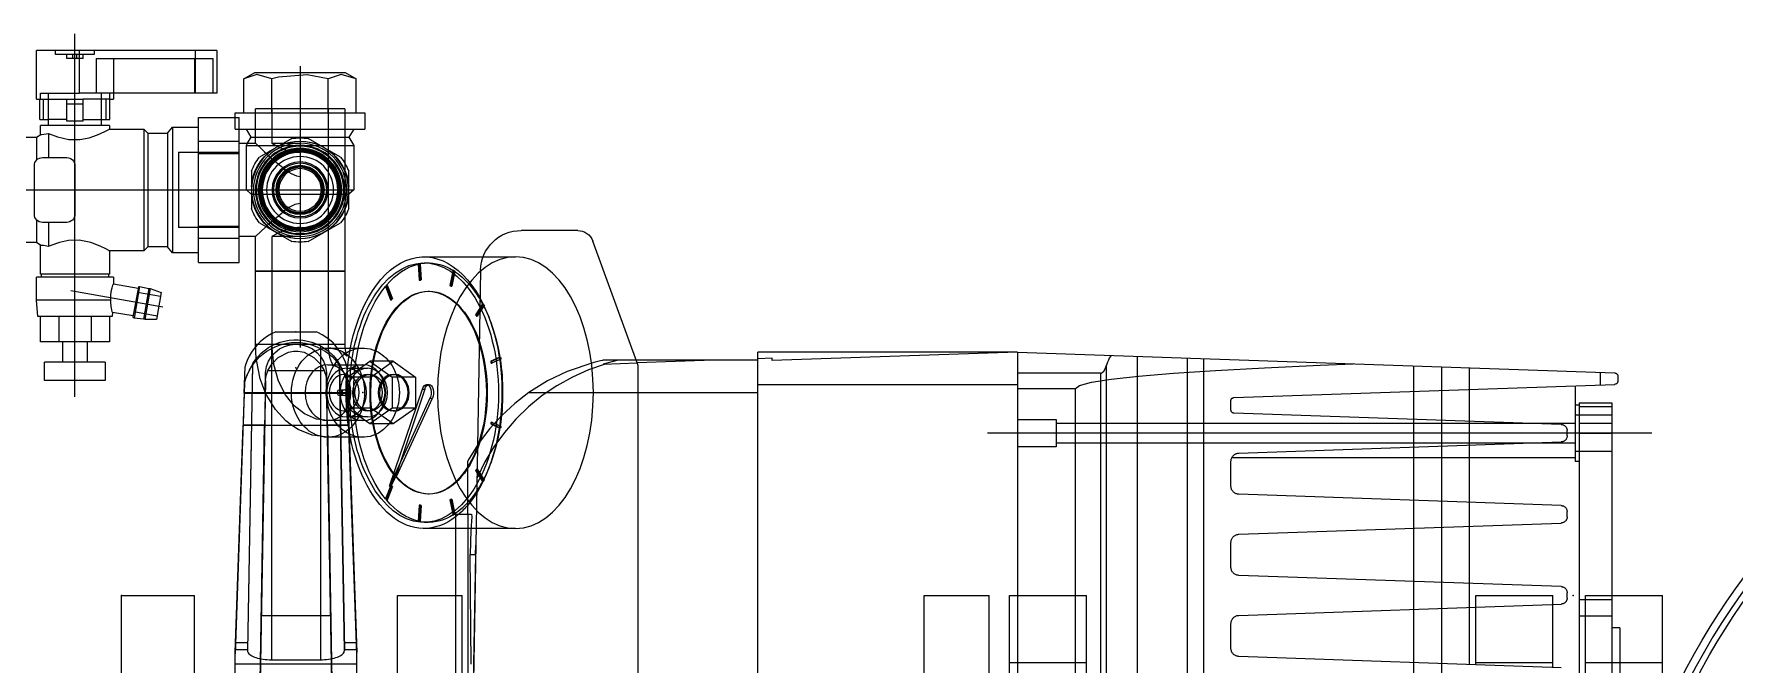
# Model space of a CAD drawing. Extents: x -234346 to 58427, y -132654 to -82394.
# Drawn here: x -196978.4 to -196559.1, y -103401.7 to -103246.3 of the extents above; entities that cross this region are included whole.
import ezdxf

# ---------------------------------------------------------------- set-up
doc = ezdxf.new("R2010")
doc.units = 0
doc.header["$LTSCALE"] = 8
doc.layers.get('0').update_dxf_attribs({"color": 9, "lineweight": 5})
doc.layers.add('PUMP EQUIPMENT BLOCK', color=30, linetype='Continuous')

# ---------------------------------------------------------------- blocks, each defined once
blk = doc.blocks.new('BOOSTER PUMP BLOCK')
for p, q in [((-282, -55.7), (-254, -55.7)), ((-270.59, -74.7), (-270.59, -55.7)), ((-254, -68.2), (-254, -55.7)), ((-214, -58.3), (-214, -222.1)), ((-262, -66.2), (-446, -66.2)), ((-262, -66.2), (-262, -68.2)), ((-199.94, -66.7), (-201.15, -66.7)), ((-206.5, -68.2), (-501.5, -68.2)), ((-259.07, -76.2), (-259.07, -68.2)), ((-255, -76.2), (-255, -68.2)), ((-254, -74.7), (-254, -68.2)), ((-218.5, -68.2), (-218.5, -77.2)), ((-214, -76.2), (-214, -68.2)), ((-211.5, -76.2), (-211.5, -68.2)), ((-209.5, -77.2), (-209.5, -68.2)), ((-207.43, -76.2), (-207.43, -68.2)), ((-206.5, -76.2), (-206.5, -68.2)), ((-205.23, -161.39), (-201.95, -67.48)), ((-199.01, -71.09), (-202.07, -71.09)), ((-194, -214.7), (-199.14, -67.48)), ((-454, -74.7), (-254, -74.7)), ((-206.5, -76.2), (-501.5, -76.2)), ((-254.66, -79.2), (-253.34, -79.2)), ((-234.66, -79.2), (-233.34, -79.2)), ((-221, -76.2), (-221, -77.2)), ((-220, -77.2), (-221, -77.2)), ((-220, -161.84), (-220, -77.2)), ((-217.61, -77.2), (-220, -77.2)), ((-210.39, -77.2), (-217.61, -77.2)), ((-216.5, -77.2), (-216.5, -205.2)), ((-214.66, -79.2), (-213.34, -79.2)), ((-211.5, -205.2), (-211.5, -77.2)), ((-202.29, -77.2), (-210.39, -77.2)), ((-207, -77.2), (-207, -76.2)), ((-271.84, -80.65), (-269.07, -160.14)), ((-271.77, -82.7), (-256.23, -82.7)), ((-270.59, -101.7), (-270.59, -82.7)), ((-258.93, -160.14), (-256.16, -80.65)), ((-256.23, -82.7), (-254, -82.7)), ((-254, -101.7), (-254, -82.7)), ((-251.84, -80.65), (-249.07, -160.14)), ((-238.93, -160.14), (-236.16, -80.65)), ((-231.84, -80.65), (-229.07, -160.14)), ((-218.93, -160.14), (-216.16, -80.65)), ((-211.84, -80.65), (-209.02, -161.39)), ((-271.11, -101.7), (-256.89, -101.7)), ((-271.05, -103.3), (-256.95, -103.3)), ((-256.95, -103.3), (-251.05, -103.3)), ((-256.89, -101.7), (-254, -101.7)), ((-251.05, -103.3), (-236.95, -103.3)), ((-236.95, -103.3), (-231.05, -103.3)), ((-231.05, -103.3), (-220, -103.3)), ((-220, -103.3), (-197.89, -103.3)), ((-270.81, -110.2), (-277.19, -110.2)), ((-257.19, -110.2), (-270.81, -110.2)), ((-250.81, -110.2), (-257.19, -110.2)), ((-237.19, -110.2), (-250.81, -110.2)), ((-230.81, -110.2), (-237.19, -110.2)), ((-220, -110.2), (-230.81, -110.2)), ((-197.65, -110.2), (-220, -110.2)), ((-270.57, -117.1), (-277.43, -117.1)), ((-257.43, -117.1), (-270.57, -117.1)), ((-250.57, -117.1), (-257.43, -117.1)), ((-237.43, -117.1), (-250.57, -117.1)), ((-230.57, -117.1), (-237.43, -117.1)), ((-220, -117.1), (-230.57, -117.1)), ((-197.41, -117.1), (-220, -117.1)), ((-267.07, -162.07), (-260.93, -162.07)), ((-247.07, -162.07), (-240.93, -162.07)), ((-227.07, -162.07), (-220.93, -162.07)), ((-208.32, -162.07), (-205.93, -162.07)), ((-195.6, -168.83), (-312.14, -168.83)), ((-195.46, -172.85), (-313.04, -172.85)), ((-195.03, -185.2), (-512.97, -185.2)), ((-197.42, -192.83), (-510.58, -192.83)), ((-199.22, -194.22), (-508.78, -194.22)), ((-199.22, -194.22), (-199.22, -214.7)), ((-506, -200.39), (-203, -200.39)), ((-454, -197.7), (-254, -197.7)), ((-270.59, -216.7), (-270.59, -197.7)), ((-254, -216.7), (-254, -197.7)), ((-203, -214.7), (-203, -200.39)), ((-210.62, -205.2), (-217.38, -205.2)), ((-217.38, -205.2), (-217.38, -214.7)), ((-210.62, -214.7), (-210.62, -205.2)), ((-194, -214.7), (-514, -214.7)), ((-454, -216.7), (-254, -216.7)), ((-202, -278.7), (-202, -214.7)), ((-194, -214.7), (-196.11, -275.2)), ((-194, -214.7), (-194, -278.7)), ((-454, -221.7), (-254, -221.7)), ((-254, -237.7), (-254, -221.7)), ((-454, -237.7), (-254, -237.7)), ((-196.11, -275.2), (-195.5, -275.2)), ((-195.5, -275.2), (-195.62, -278.7)), ((-514, -278.7), (-194, -278.7)), ((-204, -308.2), (-204, -278.7)), ((-196, -278.7), (-196, -308.66)), ((-196, -289.52), (-196.66, -308.42)), ((-294, -308.2), (-197.27, -308.2)), ((-204, -335.15), (-204, -308.2)), ((-197.27, -308.2), (-166.63, -319.35)), ((-196.95, -316.8), (-196.66, -308.42)), ((-196, -308.66), (-196, -316.88)), ((-196, -313.13), (-196.95, -316.8)), ((-164, -323.11), (-164, -337.06)), ((-237.5, -338.46), (-237.5, -353.2)), ((-170.5, -346.43), (-170.5, -338.46)), ((-212.76, -342.11), (-211.73, -344.32)), ((-212.76, -342.31), (-212.76, -342.11)), ((-211.73, -344.53), (-212.76, -342.31)), ((-211.25, -344.25), (-212.28, -342.03)), ((-212.28, -342.03), (-212.28, -342.23)), ((-212.28, -342.23), (-211.25, -344.45)), ((-195.72, -342.03), (-196.75, -344.25)), ((-196.75, -344.45), (-195.72, -342.23)), ((-196.27, -344.32), (-195.24, -342.11)), ((-195.24, -342.31), (-196.27, -344.53)), ((-195.72, -342.23), (-195.72, -342.03)), ((-195.24, -342.11), (-195.24, -342.31)), ((-173.83, -347.06), (-294, -349.16)), ((-225.9, -346.38), (-223.21, -348.07)), ((-225.9, -346.58), (-225.9, -346.38)), ((-223.21, -348.28), (-225.9, -346.58)), ((-222.84, -347.88), (-225.53, -346.18)), ((-225.53, -346.18), (-225.53, -346.39)), ((-225.53, -346.39), (-222.84, -348.08)), ((-222.84, -348.08), (-222.84, -347.88)), ((-211.73, -344.53), (-211.73, -344.32)), ((-211.25, -344.45), (-211.25, -344.25)), ((-196.75, -344.45), (-196.75, -344.25)), ((-196.27, -344.53), (-196.27, -344.32)), ((-182.47, -346.18), (-185.16, -347.88)), ((-185.16, -348.08), (-183.81, -347.23)), ((-185.16, -348.08), (-185.16, -347.88)), ((-183.12, -347.22), (-184.79, -348.28)), ((-184.79, -348.07), (-183.45, -347.23)), ((-183.81, -347.23), (-182.47, -346.39)), ((-183.45, -347.23), (-182.1, -346.38)), ((-182.1, -346.58), (-183.12, -347.22)), ((-182.47, -346.39), (-182.47, -346.18)), ((-182.1, -346.38), (-182.1, -346.58)), ((-170.5, -360.99), (-170.5, -346.43)), ((-418.92, -351.55), (-254, -351.55)), ((-243.96, -348.34), (-350.82, -350.2)), ((-234, -350.2), (-350.77, -350.2)), ((-271, -349.39), (-243.96, -349.6)), ((-254, -353.2), (-254, -351.55)), ((-243.96, -348.34), (-241.62, -348.24)), ((-243.96, -349.6), (-243.96, -348.34)), ((-234, -353.2), (-234, -349.33)), ((-234, -350.2), (-220.9, -350.2)), ((-223.21, -348.28), (-223.21, -348.07)), ((-184.79, -348.28), (-184.79, -348.07)), ((-234, -353.2), (-418.92, -353.2)), ((-254, -367.55), (-254, -353.2)), ((-237.5, -353.2), (-237.5, -360.99)), ((-234.16, -353.63), (-233.43, -353.78)), ((-234.16, -353.83), (-234.16, -353.63)), ((-233.56, -353.96), (-234.16, -353.83)), ((-230.24, -354.16), (-233.99, -353.36)), ((-233.99, -353.36), (-233.99, -353.56)), ((-233.99, -353.56), (-233.37, -353.69)), ((-230.41, -354.63), (-233.56, -353.96)), ((-233.43, -353.78), (-230.41, -354.43)), ((-233.37, -353.69), (-230.24, -354.36)), ((-230.41, -354.63), (-230.41, -354.43)), ((-230.24, -354.36), (-230.24, -354.16)), ((-174.01, -353.36), (-177.76, -354.16)), ((-177.76, -354.36), (-174.63, -353.69)), ((-177.76, -354.36), (-177.76, -354.16)), ((-177.59, -354.43), (-174.57, -353.78)), ((-174.44, -353.96), (-177.59, -354.63)), ((-177.59, -354.63), (-177.59, -354.43)), ((-174.63, -353.69), (-174.01, -353.56)), ((-174.57, -353.78), (-173.84, -353.63)), ((-173.84, -353.83), (-174.44, -353.96)), ((-174.01, -353.56), (-174.01, -353.36)), ((-173.84, -353.63), (-173.84, -353.83)), ((-236, -359.96), (-236, -360.99)), ((-229, -359.76), (-229, -359.96)), ((-205.36, -359.53), (-227.08, -369.47)), ((-224.72, -367.78), (-205.36, -358.92)), ((-205.36, -359.53), (-205.36, -358.92)), ((-202, -360.37), (-202, -359.76)), ((-179, -359.96), (-179, -359.76)), ((-172, -360.99), (-172, -359.96)), ((-231.8, -361.68), (-235.77, -361.96)), ((-235.77, -362.16), (-231.8, -361.89)), ((-235.77, -361.96), (-235.77, -362.16)), ((-235.71, -362.24), (-231.78, -361.97)), ((-231.73, -362.17), (-235.71, -362.44)), ((-235.71, -362.44), (-235.71, -362.24)), ((-231.8, -361.89), (-231.8, -361.68)), ((-231.78, -361.97), (-231.73, -361.97)), ((-231.73, -362.17), (-231.73, -361.97)), ((-227.08, -369.47), (-203.11, -361.4)), ((-203.11, -360.79), (-224.48, -367.98)), ((-207.86, -363.13), (-211.73, -368.61)), ((-207.86, -363.13), (-207.86, -368.86)), ((-200.14, -363.13), (-207.86, -363.13)), ((-203.11, -361.4), (-203.11, -360.79)), ((-200.14, -363.13), (-200.14, -368.86)), ((-196.27, -368.61), (-200.14, -363.13)), ((-176.27, -362.17), (-176.27, -361.97)), ((-176.27, -361.97), (-176.22, -361.97)), ((-172.29, -362.44), (-176.27, -362.17)), ((-176.22, -361.97), (-172.29, -362.24)), ((-172.23, -361.96), (-176.2, -361.68)), ((-176.2, -361.89), (-176.2, -361.68)), ((-176.2, -361.89), (-172.23, -362.16)), ((-172.29, -362.24), (-172.29, -362.44)), ((-172.23, -362.16), (-172.23, -361.96)), ((-306.14, -367.55), (-254, -367.55)), ((-227.17, -368.78), (-230.48, -370.07)), ((-230.48, -370.27), (-227.17, -368.98)), ((-227.17, -368.98), (-227.17, -368.78)), ((-227.08, -369.06), (-224.72, -367.98)), ((-224.48, -368.19), (-227.08, -369.06)), ((-224.72, -367.98), (-224.72, -367.78)), ((-224.48, -367.98), (-224.48, -368.19)), ((-211.73, -368.61), (-211.73, -374.35)), ((-211.73, -368.61), (-207.86, -374.09)), ((-207.86, -368.86), (-211.73, -374.35)), ((-208.5, -368.15), (-208.5, -368.61)), ((-200.14, -368.86), (-207.86, -368.86)), ((-200.14, -374.09), (-196.27, -368.61)), ((-196.27, -374.35), (-200.14, -368.86)), ((-199.5, -368.61), (-199.5, -368)), ((-196.27, -368.61), (-196.27, -374.35)), ((-177.52, -370.07), (-180.83, -368.78)), ((-180.83, -368.98), (-180.83, -368.78)), ((-180.83, -368.98), (-177.52, -370.27)), ((-230.48, -370.07), (-230.48, -370.27)), ((-230.19, -370.3), (-227.08, -369.09)), ((-227.08, -369.29), (-230.19, -370.51)), ((-230.19, -370.51), (-230.19, -370.3)), ((-227.08, -369.09), (-226.88, -369.01)), ((-227.08, -369.47), (-227.08, -369.06)), ((-226.88, -369.22), (-227.08, -369.29)), ((-226.88, -369.22), (-226.88, -369.01)), ((-181.12, -369.22), (-181.12, -369.01)), ((-181.12, -369.01), (-180.95, -369.08)), ((-177.81, -370.51), (-181.12, -369.22)), ((-180.95, -369.08), (-177.81, -370.3)), ((-177.81, -370.3), (-177.81, -370.51)), ((-177.52, -370.27), (-177.52, -370.07)), ((-215, -376.07), (-215, -379.14)), ((-211.73, -374.35), (-207.86, -379.83)), ((-210.9, -376.07), (-210.9, -384.67)), ((-210, -374.92), (-210, -380.08)), ((-208.5, -374.35), (-208.5, -374.92)), ((-207.86, -374.09), (-200.14, -374.09)), ((-207.86, -374.09), (-207.86, -379.83)), ((-200.14, -374.09), (-200.14, -379.83)), ((-200.14, -379.83), (-196.27, -374.35)), ((-199.5, -374.92), (-199.5, -374.35)), ((-198, -380.08), (-198, -374.92)), ((-197.1, -384.67), (-197.1, -376.07)), ((-193, -379.14), (-193, -376.07)), ((-139, -406.75), (-139, -375.55)), ((-135, -375.55), (-139, -375.55)), ((-135, -407.55), (-135, -375.55)), ((-354, -377.55), (-268.06, -377.55)), ((-270.86, -407.55), (-270.86, -377.55)), ((-268.42, -377.55), (-201.62, -379.9)), ((-197.56, -380.02), (-268.09, -377.55)), ((-268.06, -377.55), (-267.93, -377.56)), ((-267.93, -377.56), (-201.58, -379.9)), ((-196.95, -381.86), (-267.62, -380.62)), ((-267.62, -380.62), (-197.17, -381.86)), ((-267.35, -380.62), (-267.35, -377.59)), ((-265.66, -380.66), (-265.66, -377.65)), ((-215, -379.14), (-215, -379.41)), ((-215, -379.41), (-215, -384.67)), ((-212, -379.51), (-212, -384.8)), ((-212, -384.81), (-212, -379.51)), ((-207.86, -379.83), (-200.14, -379.83)), ((-204.7, -380.66), (-204.7, -381.8)), ((-204.11, -384.94), (-204.11, -379.79)), ((-204, -384.94), (-204, -379.79)), ((-203.3, -381.8), (-203.3, -380.66)), ((-201.58, -379.9), (-201.62, -379.9)), ((-193, -382.31), (-193, -379.14)), ((-174, -380.55), (-192, -380.55)), ((-192, -383.17), (-192, -380.55)), ((-174, -402.55), (-174, -380.55)), ((-174, -380.55), (-174, -402.55)), ((-160.65, -380.55), (-174, -380.55)), ((-134, -380.55), (-160.65, -380.55)), ((-158.61, -379.55), (-149.39, -379.55)), ((-154, -378.33), (-155, -379.5)), ((-155, -403.61), (-155, -379.5)), ((-143.02, -378.33), (-154, -378.33)), ((-154, -379.55), (-154, -378.33)), ((-154, -606.41), (-154, -379)), ((-154, -404.77), (-154, -379.55)), ((-143.02, -386.01), (-143.02, -378.33)), ((-141.01, -379.5), (-143.02, -378.33)), ((-139, -378.33), (-141.01, -379.5)), ((-141.01, -403.61), (-141.01, -379.5)), ((-135, -377.7), (-126.57, -377.7)), ((-134, -380.55), (-134, -402.55)), ((-125, -380.42), (-126.57, -377.7)), ((-125, -402.69), (-125, -380.42)), ((-284.29, -383.55), (-201.01, -385.02)), ((-212, -384.79), (-282.68, -383.55)), ((-259, -401.14), (-259, -383.96)), ((-212, -400.3), (-212, -384.8)), ((-212, -384.8), (-212, -384.8)), ((-212, -400.3), (-212, -384.81)), ((-204.11, -400.16), (-204.11, -384.94)), ((-199, -385.02), (-204, -384.93)), ((-204, -400.17), (-204, -384.94)), ((-204, -384.94), (-204, -384.94)), ((-204, -384.94), (-204, -384.94)), ((-201.01, -385.02), (-199.39, -385.02)), ((-199.39, -385.02), (-199, -385.02)), ((-198.55, -399.47), (-198.55, -385.64)), ((-196.95, -381.86), (-197.17, -381.86)), ((-193.03, -383.99), (-193, -384.67)), ((-192, -384.65), (-193.01, -384.62)), ((-193, -384.67), (-193, -382.31)), ((-192, -401.94), (-192, -383.17)), ((-174, -384.65), (-192, -384.65)), ((-134, -384.65), (-174, -384.65)), ((-166.7, -389.54), (-162.09, -381.56)), ((-145.91, -381.56), (-141.3, -389.54)), ((-135, -384.63), (-126.57, -384.63)), ((-269.88, -398.55), (-269.88, -386.55)), ((-192.42, -386.55), (-269.88, -386.55)), ((-189, -397.55), (-189, -387.55)), ((-143.02, -396.57), (-143.02, -386.01)), ((-123.5, -391.55), (-192.9, -391.55)), ((-162.09, -401.54), (-166.7, -393.56)), ((-165.5, -391.55), (-165.5, -398.45)), ((-142.5, -391.55), (-165.5, -391.55)), ((-141.3, -393.56), (-145.91, -401.54)), ((-142.5, -398.45), (-142.5, -391.55)), ((-162.33, -399.18), (-159.29, -395.64)), ((-158.79, -394.97), (-159.42, -395.82)), ((-149.18, -395.02), (-149.65, -394.32)), ((-143.02, -404.32), (-143.02, -396.57)), ((-201.01, -400.09), (-284.29, -401.55)), ((-282.68, -401.55), (-212, -400.32)), ((-192.42, -398.55), (-269.88, -398.55)), ((-212, -400.31), (-212, -400.3)), ((-212, -405.6), (-212, -400.3)), ((-212, -400.31), (-212, -405.6)), ((-204.11, -405.32), (-204.11, -400.16)), ((-204, -400.18), (-199, -400.09)), ((-204, -400.17), (-204, -400.17)), ((-204, -400.17), (-204, -400.17)), ((-204, -405.32), (-204, -400.17)), ((-201.01, -400.09), (-199.39, -400.09)), ((-199.39, -400.09), (-199, -400.09)), ((-195.56, -402.35), (-192, -402.55)), ((-192, -398.45), (-174, -398.45)), ((-192, -402.55), (-192, -401.94)), ((-174, -398.45), (-165.48, -398.45)), ((-163.06, -399.98), (-165.5, -402.55)), ((-162.13, -398.96), (-163.06, -399.98)), ((-142.5, -402.55), (-145.87, -398.96)), ((-142.52, -398.45), (-134, -398.45)), ((-135, -398.48), (-126.57, -398.48)), ((-201.62, -405.21), (-268.42, -407.55)), ((-268.09, -407.55), (-212, -405.6)), ((-201.58, -405.21), (-267.93, -407.55)), ((-197.17, -403.25), (-267.62, -404.49)), ((-196.95, -403.25), (-267.62, -404.49)), ((-267.35, -407.52), (-267.35, -404.48)), ((-265.66, -407.46), (-265.66, -404.45)), ((-204.11, -405.32), (-197.56, -405.09)), ((-201.58, -405.21), (-201.62, -405.21)), ((-197.17, -403.25), (-196.95, -403.25)), ((-192, -402.55), (-174, -402.55)), ((-174, -402.55), (-165.49, -402.55)), ((-171.9, -406.55), (-139, -406.55)), ((-171.9, -416.55), (-171.9, -406.55)), ((-166, -406.55), (-166, -416.55)), ((-165.5, -402.54), (-165.5, -406.55)), ((-163.28, -406.55), (-163.28, -421.55)), ((-162.95, -416.55), (-162.95, -406.55)), ((-149.39, -403.55), (-158.61, -403.55)), ((-155, -403.61), (-154, -404.77)), ((-154, -404.77), (-143.02, -404.77)), ((-145.05, -416.55), (-145.05, -406.55)), ((-144.72, -421.55), (-144.72, -406.55)), ((-143.02, -404.77), (-143.02, -404.32)), ((-143.02, -404.77), (-142.5, -404.47)), ((-142.51, -402.55), (-134, -402.55)), ((-142.5, -404.47), (-142.5, -402.54)), ((-142.5, -404.47), (-141.01, -403.61)), ((-142.5, -406.55), (-142.5, -404.47)), ((-142, -416.55), (-142, -406.55)), ((-141.01, -403.61), (-139, -404.77)), ((-139, -406.55), (-136.1, -406.55)), ((-136.1, -407.55), (-136.1, -406.55)), ((-135, -405.41), (-126.57, -405.41)), ((-126.57, -405.41), (-125, -402.69)), ((-354, -407.55), (-268.06, -407.55)), ((-267.93, -407.55), (-268.06, -407.55)), ((-139, -407.55), (-139, -406.75)), ((-139, -407.55), (-136.1, -407.55)), ((-136.1, -407.55), (-135, -407.55)), ((-136.1, -416.55), (-136.1, -407.55)), ((-119.6, -412.05), (-130.1, -412.05)), ((-130.1, -412.05), (-130.1, -445.91)), ((-121.6, -413.05), (-130.1, -413.05)), ((-121.6, -441.82), (-121.6, -413.05)), ((-119.6, -412.05), (-119.6, -456.55)), ((-306.14, -417.55), (-254, -417.55)), ((-254, -435.55), (-254, -417.55)), ((-171.9, -416.55), (-136.1, -416.55)), ((-169.5, -416.55), (-169.5, -422.98)), ((-138.5, -422.98), (-138.5, -416.55)), ((-130.1, -417.33), (-119.6, -417.33)), ((-130.1, -417.45), (-121.6, -417.45)), ((-169.5, -422.98), (-168, -424.24)), ((-138.5, -422.98), (-169.5, -422.98)), ((-144.72, -421.55), (-163.28, -421.55)), ((-140, -424.24), (-138.5, -422.98)), ((-179.32, -425.79), (-185.97, -426.96)), ((-185.97, -426.96), (-185.97, -429.8)), ((-185.11, -426.81), (-184.1, -432.51)), ((-178.82, -448.09), (-182.83, -425.34)), ((-179.18, -431.64), (-180.18, -425.94)), ((-178.35, -428.46), (-179.32, -425.79)), ((-168, -424.24), (-168, -429.08)), ((-140, -424.24), (-168, -424.24)), ((-140, -429.08), (-140, -424.24)), ((-178.35, -428.46), (-185.97, -429.8)), ((-185.97, -429.8), (-185.87, -430.14)), ((-178.33, -428.81), (-185.87, -430.14)), ((-185.87, -430.14), (-185.6, -432.47)), ((-177.78, -431.09), (-185.6, -432.47)), ((-177.87, -431.41), (-185.42, -432.74)), ((-178.33, -428.81), (-178.35, -428.46)), ((-177.78, -431.09), (-178.33, -428.81)), ((-177.12, -437.56), (-178.19, -431.47)), ((-177.87, -431.41), (-177.78, -431.09)), ((-168, -429.08), (-169, -430.05)), ((-139, -430.05), (-169, -430.05)), ((-169, -430.05), (-169, -438.66)), ((-140, -429.08), (-168, -429.08)), ((-139, -430.05), (-140, -429.08)), ((-139, -438.66), (-139, -430.05)), ((-321.34, -435.55), (-254, -435.55)), ((-185.6, -432.47), (-185.42, -432.74)), ((-185.09, -432.68), (-184.19, -437.81)), ((-196.5, -439.55), (-201, -439.55)), ((-201, -439.55), (-201, -454.55)), ((-196.5, -439.55), (-196.5, -454.55)), ((-185.2, -438.55), (-191.5, -438.55)), ((-191.5, -438.55), (-191.5, -455.55)), ((-184.18, -437.8), (-185.2, -437.89)), ((-185.2, -437.89), (-185.2, -456.22)), ((-181.2, -438.2), (-181.2, -456.55)), ((-175.5, -437.55), (-177.16, -437.55)), ((-175.5, -437.55), (-175.5, -456.55)), ((-174.8, -438.8), (-175.5, -438.8)), ((-168.94, -438.55), (-174.8, -438.55)), ((-174.8, -438.55), (-174.8, -455.55)), ((-138.1, -438.55), (-139.06, -438.55)), ((-138.1, -438.55), (-138.1, -455.55)), ((-136.6, -438.44), (-131.6, -438.44)), ((-136.6, -445.05), (-136.6, -438.44)), ((-136.6, -439.35), (-131.6, -439.35)), ((-131.6, -438.44), (-131.6, -437.55)), ((-130.1, -437.55), (-131.6, -437.55)), ((-131.6, -438.44), (-131.6, -445.05)), ((-130.1, -438.55), (-131.6, -438.55)), ((-121.6, -437.55), (-130.1, -437.55)), ((-191.5, -444.05), (-196.5, -444.05)), ((-185.2, -443.05), (-191.5, -443.05)), ((-136.6, -440.55), (-138.1, -440.55)), ((-130.1, -440.55), (-136.6, -440.55)), ((-121.6, -441.82), (-130.1, -441.82)), ((-120.6, -442.3), (-120.6, -451.8)), ((-119.6, -442.3), (-120.6, -442.3)), ((-205.07, -447.05), (-115.53, -447.05)), ((-148, -447.05), (-160, -447.05)), ((-137, -445.05), (-131.6, -445.05)), ((-137, -445.05), (-137, -449.05)), ((-132.74, -449.05), (-132.74, -445.05)), ((-131.6, -456.55), (-131.6, -445.05)), ((-130.1, -455.55), (-130.1, -445.91)), ((-130.1, -445.91), (-119.6, -445.91)), ((-121.6, -445.05), (-120.6, -445.05)), ((-121.6, -445.05), (-121.6, -449.05)), ((-121.6, -446.55), (-120.6, -446.55)), ((-121.6, -447.55), (-120.6, -447.55)), ((-196.5, -450.05), (-191.5, -450.05)), ((-185.2, -451.05), (-191.5, -451.05)), ((-162, -449.05), (-162, -455.05)), ((-146, -455.05), (-146, -449.05)), ((-137, -449.05), (-132.74, -449.05)), ((-136.6, -449.05), (-136.6, -453.55)), ((-132.74, -449.05), (-131.6, -449.05)), ((-121.6, -449.05), (-120.6, -449.05)), ((-120.6, -451.8), (-119.6, -451.8)), ((-201, -454.55), (-196.5, -454.55)), ((-191.5, -455.55), (-185.2, -455.55)), ((-185.2, -456.22), (-181.2, -456.55)), ((-181.2, -456.55), (-175.5, -456.55)), ((-175.5, -455.3), (-174.8, -455.3)), ((-174.8, -455.55), (-167.67, -455.55)), ((-162, -453.55), (-167.96, -453.55)), ((-167.71, -455.49), (-167, -456.55)), ((-161.32, -456.55), (-167, -456.55)), ((-167, -456.55), (-167, -460.55)), ((-141, -456.55), (-146.68, -456.55)), ((-140.04, -453.55), (-146, -453.55)), ((-141, -456.55), (-140.29, -455.49)), ((-141, -460.55), (-141, -456.55)), ((-140.33, -455.55), (-138.1, -455.55)), ((-138.1, -453.55), (-131.6, -453.55)), ((-136.6, -455.66), (-136.6, -453.55)), ((-136.6, -454.76), (-131.6, -454.76)), ((-136.6, -455.66), (-131.6, -455.66)), ((-131.6, -453.55), (-130.1, -453.55)), ((-131.6, -455.55), (-130.1, -455.55)), ((-131.6, -456.55), (-119.6, -456.55)), ((-160, -457.05), (-148, -457.05))]:
    blk.add_line(p, q)
for points in [[(-201.15, -66.7), (-201.22, -66.71), (-201.29, -66.72), (-201.35, -66.73), (-201.42, -66.75), (-201.49, -66.78), (-201.55, -66.81), (-201.61, -66.85), (-201.66, -66.89), (-201.71, -66.94), (-201.76, -66.99), (-201.8, -67.05), (-201.84, -67.1), (-201.87, -67.17), (-201.9, -67.23), (-201.92, -67.3), (-201.94, -67.37), (-201.94, -67.43), (-201.95, -67.48)], [(-199.14, -67.48), (-199.15, -67.41), (-199.16, -67.34), (-199.18, -67.27), (-199.2, -67.2), (-199.23, -67.14), (-199.26, -67.08), (-199.3, -67.02), (-199.35, -66.97), (-199.4, -66.92), (-199.45, -66.87), (-199.51, -66.83), (-199.57, -66.8), (-199.63, -66.77), (-199.69, -66.74), (-199.76, -66.72), (-199.83, -66.71), (-199.9, -66.71), (-199.94, -66.7)], [(-254.66, -79.2), (-254.79, -79.21), (-254.92, -79.23), (-255.05, -79.26), (-255.17, -79.29), (-255.29, -79.34), (-255.41, -79.41), (-255.52, -79.48), (-255.62, -79.56), (-255.72, -79.64), (-255.81, -79.74), (-255.89, -79.84), (-255.96, -79.95), (-256.02, -80.07), (-256.07, -80.19), (-256.11, -80.32), (-256.13, -80.44), (-256.15, -80.57), (-256.16, -80.65)], [(-251.84, -80.65), (-251.85, -80.52), (-251.88, -80.39), (-251.91, -80.27), (-251.95, -80.14), (-252.01, -80.02), (-252.07, -79.91), (-252.14, -79.8), (-252.23, -79.7), (-252.32, -79.61), (-252.42, -79.52), (-252.53, -79.45), (-252.64, -79.38), (-252.76, -79.32), (-252.88, -79.28), (-253, -79.24), (-253.13, -79.22), (-253.26, -79.21), (-253.34, -79.2)], [(-234.66, -79.2), (-234.79, -79.21), (-234.92, -79.23), (-235.05, -79.26), (-235.17, -79.29), (-235.29, -79.34), (-235.41, -79.41), (-235.52, -79.48), (-235.62, -79.56), (-235.72, -79.64), (-235.81, -79.74), (-235.89, -79.84), (-235.96, -79.95), (-236.02, -80.07), (-236.07, -80.19), (-236.11, -80.32), (-236.13, -80.44), (-236.15, -80.57), (-236.16, -80.65)], [(-231.84, -80.65), (-231.85, -80.52), (-231.88, -80.39), (-231.91, -80.27), (-231.95, -80.14), (-232.01, -80.02), (-232.07, -79.91), (-232.14, -79.8), (-232.23, -79.7), (-232.32, -79.61), (-232.42, -79.52), (-232.53, -79.45), (-232.64, -79.38), (-232.76, -79.32), (-232.88, -79.28), (-233, -79.24), (-233.13, -79.22), (-233.26, -79.21), (-233.34, -79.2)], [(-214.66, -79.2), (-214.79, -79.21), (-214.92, -79.23), (-215.05, -79.26), (-215.17, -79.29), (-215.29, -79.34), (-215.41, -79.41), (-215.52, -79.48), (-215.62, -79.56), (-215.72, -79.64), (-215.81, -79.74), (-215.89, -79.84), (-215.96, -79.95), (-216.02, -80.07), (-216.07, -80.19), (-216.11, -80.32), (-216.13, -80.44), (-216.15, -80.57), (-216.16, -80.65)], [(-211.84, -80.65), (-211.85, -80.52), (-211.88, -80.39), (-211.91, -80.27), (-211.95, -80.14), (-212.01, -80.02), (-212.07, -79.91), (-212.14, -79.8), (-212.23, -79.7), (-212.32, -79.61), (-212.42, -79.52), (-212.53, -79.45), (-212.64, -79.38), (-212.76, -79.32), (-212.88, -79.28), (-213, -79.24), (-213.13, -79.22), (-213.26, -79.21), (-213.34, -79.2)], [(-203, -200.39), (-202.22, -199.41), (-201.44, -196.47), (-200.67, -191.6), (-199.92, -184.84), (-199.2, -176.24), (-198.5, -165.86), (-197.84, -153.78), (-197.21, -140.09), (-196.89, -131.92)], [(-269.07, -160.14), (-269.05, -160.31), (-269.02, -160.48), (-268.98, -160.65), (-268.92, -160.82), (-268.85, -160.98), (-268.76, -161.13), (-268.67, -161.27), (-268.55, -161.41), (-268.43, -161.53), (-268.3, -161.64), (-268.16, -161.75), (-268.01, -161.83), (-267.85, -161.91), (-267.69, -161.97), (-267.52, -162.02), (-267.35, -162.05), (-267.17, -162.07), (-267.07, -162.07)], [(-260.93, -162.07), (-260.76, -162.06), (-260.58, -162.04), (-260.41, -162), (-260.25, -161.95), (-260.09, -161.88), (-259.93, -161.8), (-259.78, -161.71), (-259.65, -161.6), (-259.52, -161.48), (-259.4, -161.35), (-259.29, -161.22), (-259.2, -161.07), (-259.12, -160.91), (-259.05, -160.75), (-259, -160.59), (-258.96, -160.42), (-258.94, -160.24), (-258.93, -160.14)], [(-249.07, -160.14), (-249.05, -160.31), (-249.02, -160.48), (-248.98, -160.65), (-248.92, -160.82), (-248.85, -160.98), (-248.76, -161.13), (-248.67, -161.27), (-248.55, -161.41), (-248.43, -161.53), (-248.3, -161.64), (-248.16, -161.75), (-248.01, -161.83), (-247.85, -161.91), (-247.69, -161.97), (-247.52, -162.02), (-247.35, -162.05), (-247.17, -162.07), (-247.07, -162.07)], [(-240.93, -162.07), (-240.76, -162.06), (-240.58, -162.04), (-240.41, -162), (-240.25, -161.95), (-240.09, -161.88), (-239.93, -161.8), (-239.78, -161.71), (-239.65, -161.6), (-239.52, -161.48), (-239.4, -161.35), (-239.29, -161.22), (-239.2, -161.07), (-239.12, -160.91), (-239.05, -160.75), (-239, -160.59), (-238.96, -160.42), (-238.94, -160.24), (-238.93, -160.14)], [(-229.07, -160.14), (-229.05, -160.31), (-229.02, -160.48), (-228.98, -160.65), (-228.92, -160.82), (-228.85, -160.98), (-228.76, -161.13), (-228.67, -161.27), (-228.55, -161.41), (-228.43, -161.53), (-228.3, -161.64), (-228.16, -161.75), (-228.01, -161.83), (-227.85, -161.91), (-227.69, -161.97), (-227.52, -162.02), (-227.35, -162.05), (-227.17, -162.07), (-227.07, -162.07)], [(-220.93, -162.07), (-220.76, -162.06), (-220.58, -162.04), (-220.41, -162), (-220.25, -161.95), (-220.09, -161.88), (-219.93, -161.8), (-219.78, -161.71), (-219.65, -161.6), (-219.52, -161.48), (-219.4, -161.35), (-219.29, -161.22), (-219.2, -161.07), (-219.12, -160.91), (-219.05, -160.75), (-219, -160.59), (-218.96, -160.42), (-218.94, -160.24), (-218.93, -160.14)], [(-209.02, -161.39), (-209.02, -161.45), (-209.01, -161.51), (-208.99, -161.57), (-208.97, -161.63), (-208.95, -161.69), (-208.92, -161.74), (-208.88, -161.79), (-208.84, -161.84), (-208.8, -161.88), (-208.75, -161.92), (-208.71, -161.96), (-208.65, -161.99), (-208.6, -162.01), (-208.54, -162.03), (-208.48, -162.05), (-208.42, -162.06), (-208.36, -162.07), (-208.32, -162.07)], [(-205.93, -162.07), (-205.86, -162.07), (-205.8, -162.06), (-205.74, -162.04), (-205.69, -162.03), (-205.63, -162), (-205.58, -161.97), (-205.52, -161.94), (-205.48, -161.91), (-205.43, -161.86), (-205.39, -161.82), (-205.35, -161.77), (-205.32, -161.72), (-205.29, -161.66), (-205.27, -161.61), (-205.25, -161.55), (-205.24, -161.49), (-205.23, -161.43), (-205.23, -161.39)], [(-199.22, -194.22), (-199.18, -194.01), (-199.05, -193.79), (-198.7, -193.45), (-197.8, -192.95), (-197.42, -192.83)], [(-194.81, -191.59), (-195.14, -191.84), (-195.52, -192.07), (-195.96, -192.29), (-196.44, -192.5), (-196.96, -192.68), (-197.42, -192.83)], [(-196.94, -316.31), (-198.37, -320.43), (-200.15, -324.41), (-202.28, -328.22), (-204.73, -331.83), (-207.48, -335.21), (-210.52, -338.34), (-213.82, -341.19), (-217.36, -343.75), (-221.1, -345.98), (-225.03, -347.88), (-225.19, -347.96)], [(-196, -316.88), (-196.03, -317.01), (-196.12, -317.45), (-196.53, -319.11), (-198.79, -325.74), (-201.11, -330.53), (-204, -335.15)], [(-204, -335.15), (-206.67, -338.6), (-209.63, -341.81), (-212.86, -344.74), (-216.33, -347.38), (-216.96, -347.81)], [(-216.96, -347.81), (-220.68, -350.08), (-220.9, -350.2)], [(-234, -349.25), (-234.66, -349.17), (-237.91, -349.43), (-243.96, -349.6)], [(-208.5, -368.15), (-208.39, -367.35), (-207.82, -366.25), (-206.83, -365.39), (-205.5, -364.83), (-204.02, -364.64), (-202.54, -364.82), (-201.22, -365.36), (-200.21, -366.22), (-199.62, -367.32), (-199.5, -368.15)], [(-199.5, -368.15), (-199.75, -369.38), (-200.47, -370.51), (-201.6, -371.39), (-203, -371.91), (-204.5, -371.99), (-205.94, -371.62), (-207.17, -370.86), (-208.05, -369.79), (-208.47, -368.57), (-208.5, -368.15)], [(-269.88, -386.55), (-269.87, -386.04), (-269.85, -385.52), (-269.81, -385.02), (-269.75, -384.52), (-269.67, -384.05), (-269.58, -383.59), (-269.48, -383.15), (-269.36, -382.74), (-269.23, -382.36), (-269.08, -382.01), (-268.93, -381.69), (-268.76, -381.41), (-268.59, -381.17), (-268.41, -380.98), (-268.22, -380.82), (-268.03, -380.71), (-267.84, -380.64), (-267.64, -380.62), (-267.62, -380.62)], [(-197.17, -381.86), (-198.13, -381.25), (-199.13, -380.74), (-200.18, -380.31), (-201.26, -379.98), (-201.58, -379.9)], [(-197.56, -380.02), (-196.48, -380.36), (-195.44, -380.8), (-194.43, -381.33), (-193.48, -381.95), (-192.59, -382.64), (-191.75, -383.42), (-190.99, -384.26), (-190.31, -385.16), (-189.7, -386.12), (-189.19, -387.13), (-189, -387.55)], [(-194.26, -380.27), (-194.57, -380.18), (-194.97, -380.02), (-195.01, -380)], [(-195.01, -380), (-194.96, -380.03), (-194.55, -380.4), (-194.07, -381)], [(-193.01, -380.5), (-193.89, -380.36), (-194.26, -380.27)], [(-192, -380.55), (-192.86, -380.52), (-193.01, -380.5)], [(-126.57, -377.7), (-125.51, -381.41), (-126.57, -384.63)], [(-215, -384.67), (-214.49, -388.56), (-213.09, -392.04), (-212.06, -393.67)], [(-212, -384.8), (-211.98, -384.81), (-211.94, -384.81), (-211.86, -384.81), (-211.76, -384.81), (-211.63, -384.82), (-211.46, -384.82), (-211.28, -384.82), (-211.06, -384.83), (-210.83, -384.83), (-210.57, -384.84), (-210.29, -384.84), (-210, -384.85), (-209.69, -384.85), (-209.37, -384.86), (-209.04, -384.86), (-208.69, -384.87), (-208.35, -384.88), (-208, -384.88), (-207.65, -384.89), (-207.31, -384.9), (-206.96, -384.9), (-206.63, -384.91), (-206.31, -384.91), (-206, -384.92), (-205.71, -384.92), (-205.43, -384.93), (-205.17, -384.93), (-204.94, -384.93), (-204.72, -384.94), (-204.54, -384.94), (-204.37, -384.94), (-204.24, -384.94), (-204.14, -384.94), (-204.06, -384.94), (-204.02, -384.94), (-204, -384.94)], [(-210.9, -384.67), (-210.53, -387.5), (-209.26, -390.46), (-207.27, -392.99), (-204.57, -395.13), (-201.13, -396.84), (-197.06, -397.98), (-192.91, -398.44), (-192, -398.45)], [(-198.55, -399.47), (-196.94, -398.53), (-195.32, -396.94), (-193.98, -394.41), (-193.73, -393.13), (-193.73, -391.99), (-194.03, -390.56), (-195.31, -388.19), (-196.89, -386.62), (-198.55, -385.64)], [(-197.54, -383.21), (-197.53, -383.21), (-197.4, -383.42)], [(-197.4, -383.42), (-197.31, -383.59), (-197.1, -384.67)], [(-193.01, -384.62), (-193.22, -384.6), (-195.23, -384.26), (-196.57, -383.8), (-197.31, -383.39)], [(-192.42, -386.55), (-193.68, -384.63), (-194.95, -383.27), (-196.14, -382.33), (-196.69, -381.98), (-196.94, -381.86), (-196.95, -381.86)], [(-126.57, -384.63), (-125.57, -389.78), (-126.15, -396.87), (-126.57, -398.48)], [(-192.42, -398.55), (-191.94, -397.53), (-191.56, -396.46), (-191.27, -395.36), (-191.07, -394.25), (-190.97, -393.12), (-190.97, -391.98), (-191.07, -390.85), (-191.27, -389.74), (-191.56, -388.64), (-191.95, -387.58), (-192.42, -386.55)], [(-212.06, -393.67), (-210.96, -395.05), (-208.17, -397.62), (-204.71, -399.75), (-203.87, -400.14)], [(-163.2, -391.55), (-163.42, -393.59), (-163.97, -395.39), (-164.69, -397), (-165.32, -398.15), (-165.5, -398.45)], [(-157.35, -391.55), (-157.58, -392.82), (-158.35, -394.33)], [(-149.65, -394.32), (-149.98, -393.77), (-150.54, -392.41), (-150.65, -391.55)], [(-142.5, -398.45), (-142.5, -398.45), (-142.72, -398.08), (-143.22, -397.18), (-143.93, -395.66), (-144.61, -393.46), (-144.8, -391.55)], [(-189, -397.55), (-189.48, -398.58), (-190.05, -399.56), (-190.7, -400.49), (-191.43, -401.36), (-192.24, -402.16), (-193.11, -402.88), (-194.04, -403.53), (-195.02, -404.1), (-196.05, -404.58), (-197.12, -404.96), (-197.56, -405.09)], [(-158.35, -394.33), (-158.56, -394.64), (-158.79, -394.97)], [(-149.19, -395), (-146.54, -398.22), (-144.56, -400.38)], [(-148.58, -395.82), (-148.79, -395.54), (-149.18, -395.02)], [(-267.62, -404.49), (-267.82, -404.47), (-268.01, -404.41), (-268.2, -404.3), (-268.39, -404.15), (-268.57, -403.95), (-268.75, -403.72), (-268.91, -403.44), (-269.07, -403.13), (-269.21, -402.79), (-269.35, -402.41), (-269.47, -402), (-269.57, -401.56), (-269.66, -401.11), (-269.74, -400.63), (-269.8, -400.14), (-269.84, -399.63), (-269.87, -399.12), (-269.88, -398.6), (-269.88, -398.55)], [(-204, -400.17), (-204.02, -400.16), (-204.06, -400.16), (-204.14, -400.17), (-204.24, -400.17), (-204.37, -400.17), (-204.54, -400.17), (-204.72, -400.17), (-204.94, -400.18), (-205.17, -400.18), (-205.43, -400.18), (-205.71, -400.19), (-206, -400.19), (-206.31, -400.2), (-206.63, -400.2), (-206.96, -400.21), (-207.31, -400.21), (-207.65, -400.22), (-208, -400.23), (-208.35, -400.23), (-208.69, -400.24), (-209.04, -400.24), (-209.37, -400.25), (-209.69, -400.26), (-210, -400.26), (-210.29, -400.27), (-210.57, -400.27), (-210.83, -400.28), (-211.06, -400.28), (-211.28, -400.29), (-211.46, -400.29), (-211.63, -400.29), (-211.76, -400.3), (-211.86, -400.3), (-211.94, -400.3), (-211.98, -400.3), (-212, -400.3)], [(-203.87, -400.14), (-200.56, -401.35), (-195.9, -402.31), (-195.56, -402.35)], [(-196.95, -403.25), (-196.85, -403.22), (-196.53, -403.03), (-195.7, -402.46), (-194.25, -401.14), (-192.88, -399.36), (-192.42, -398.55)], [(-126.57, -398.48), (-125.51, -402.19), (-126.57, -405.41)], [(-204.11, -405.32), (-204.21, -405.32), (-204.33, -405.33), (-204.48, -405.33), (-204.66, -405.34), (-204.87, -405.35), (-205.1, -405.35), (-205.35, -405.36), (-205.62, -405.37), (-205.91, -405.38), (-206.21, -405.39), (-206.53, -405.4), (-206.86, -405.42), (-207.2, -405.43), (-207.55, -405.44), (-207.89, -405.45), (-208.24, -405.46), (-208.59, -405.48), (-208.93, -405.49), (-209.27, -405.5), (-209.59, -405.51), (-209.91, -405.52), (-210.21, -405.53), (-210.49, -405.54), (-210.75, -405.55), (-211, -405.56), (-211.21, -405.57), (-211.41, -405.57), (-211.58, -405.58), (-211.72, -405.59), (-211.83, -405.59), (-211.92, -405.59), (-211.97, -405.59), (-212, -405.6), (-212, -405.6)], [(-201.58, -405.21), (-200.49, -404.91), (-199.43, -404.51), (-198.42, -404.02), (-197.45, -403.44), (-197.17, -403.25)], [(-184.19, -437.8), (-184.04, -437.84), (-183.56, -437.96), (-182.76, -438.1), (-181.65, -438.2), (-181.2, -438.2)], [(-181.2, -438.2), (-180.08, -438.21), (-179.01, -438.09), (-178.13, -437.89), (-177.48, -437.69), (-177.15, -437.56), (-177.12, -437.55)], [(-169, -438.55), (-168.94, -438.67), (-168.53, -439.41), (-167.83, -440.85), (-166.97, -443.12), (-166.4, -446.03), (-166.46, -448.67), (-166.94, -450.87), (-167.69, -452.95), (-167.96, -453.55)], [(-140.04, -453.55), (-140.92, -451.33), (-141.55, -448.53), (-141.58, -445.81), (-141.16, -443.57), (-140.44, -441.47), (-139.59, -439.64), (-139.06, -438.66), (-139, -438.55)], [(-167.96, -453.55), (-167.73, -454.83), (-167.67, -455.52), (-167.67, -455.55)], [(-140.33, -455.55), (-140.32, -455.31), (-140.17, -454.17), (-140.04, -453.55)]]:
    blk.add_lwpolyline(points)
for centre, radius in [((-354, 104.8), 173.11), ((-354, 104.8), 155), ((-354, 104.8), 148.8), ((-154, -391.55), 11.96), ((-154, -391.55), 11.5), ((-154, -391.55), 11), ((-154, -391.55), 10.77), ((-154, -391.55), 10.3), ((-154, -391.55), 10), ((-154, -391.55), 9.8), ((-154, -391.55), 9.55), ((-154, -391.55), 9.5), ((-154, -391.55), 9.45), ((-154, -391.55), 9.3), ((-154, -391.55), 8.25), ((-154, -391.55), 6.9), ((-154, -391.55), 6.58), ((-154, -391.55), 6), ((-154, -391.55), 5.75), ((-154, -391.55), 5.72), ((-154, -391.55), 5.6), ((-154, -391.55), 5.25)]:
    blk.add_circle(centre, radius)
for centre, radius, start, end in [((-354, 104.8), 175, 294.2946, 245.7054), ((-354, 104.8), 171.61, 294.8072, 245.1928), ((-354, 104.8), 150, 227.674, 312.326), ((-168, -323.11), 4, 0, 70), ((-174, -337.06), 10, 271, 0), ((-154, -391.55), 12.03, 93.9528, 146.0472), ((-154, -391.55), 12.85, 111.003, 128.997), ((-154, -391.55), 12.03, 33.9528, 86.0472), ((-154, -391.55), 12.85, 51.003, 68.997), ((-154, -391.55), 12.85, 171.003, 188.997), ((-154, -391.55), 12.03, 153.9528, 206.0472), ((-154, -391.55), 12.03, 333.9528, 26.0472), ((-154, -391.55), 12.85, 351.003, 8.997), ((-154, -391.55), 12.03, 213.9528, 266.0472), ((-154, -391.55), 12.03, 273.9528, 326.0472), ((-154, -391.55), 12.85, 231.003, 248.997), ((-154, -391.55), 12.85, 291.003, 308.997), ((-160, -449.05), 2, 90, 180), ((-148, -449.05), 2, 0, 90), ((-160, -455.05), 2, 180, 270), ((-148, -455.05), 2, 270, 0)]:
    blk.add_arc(centre, radius, start, end)
for centre, major_axis, ratio in [((-204, -338.46), (-33.5, 0), 0.573576), ((-204, -368.61), (4.5, 0), 0.819152), ((-204, -376.07), (-6.9, 0), 0.819152), ((-204, -374.92), (-6, 0), 0.819152), ((-204, -374.92), (-4.5, 0), 0.819152), ((-204, -380.08), (-6, 0), 0.819152), ((-204, -380.66), (4.5, 0), 0.819152), ((-204, -384.67), (-6.9, 0), 0.819152), ((-204, -380.66), (-0.7, 0), 0.819152), ((-204, -381.8), (-0.7, 0), 0.819152)]:
    blk.add_ellipse(centre, major_axis=major_axis, ratio=ratio)
for centre, major_axis, ratio, start_param, end_param in [((-204, -360.99), (-33.5, 0), 0.573576, 3.943394, 5.687369), ((-204, -360.99), (-32, 0), 0.573576, 3.990047, 5.655232), ((-204, -359.96), (-32, 0), 0.573576, 4.989814, 5.450519), ((-204, -359.76), (32, 0), 0.573576, -4.45059, -4.434964), ((-204, -359.96), (-32, 0), 0.573576, 4.45059, 4.974188), ((-204, -359.76), (32, 0), 0.573576, 1.293371, 1.308997), ((-204, -359.96), (-32, 0), 0.573576, 3.974259, 4.434964), ((-204, -360.99), (-32, 0), 0.573576, 5.655232, 10.273232), ((-204, -359.96), (-32, 0), 0.573576, 5.466144, 5.926849), ((-204, -359.76), (25, 0), 0.573576, 0, 3.141593), ((-204, -359.76), (32, 0), 0.573576, -3.974259, -3.958633), ((-204, -359.96), (-25, 0), 0.573576, 0.610713, 4.212742), ((-204, -359.76), (28, 0), 0.573576, -3.974259, -3.956401), ((-204, -359.96), (-25, 0), 0.573576, 4.212742, 5.534632), ((-204, -359.76), (28, 0), 0.573576, -4.45059, -4.432732), ((-204, -359.96), (-28, 0), 0.573576, -1.308997, -1.291139), ((-204, -360.99), (-33.5, 0), 0.573576, 1.725502, 3.943394), ((-204, -359.76), (28, 0), 0.573576, 1.291139, 1.308997), ((-204, -359.96), (-28, 0), 0.573576, 4.432732, 4.45059), ((-204, -359.76), (28, 0), 0.573576, 0.814808, 0.832666), ((-204, -359.76), (32, 0), 0.573576, 0.817041, 0.832666), ((-204, -359.96), (-32, 0), 0.573576, 3.497929, 3.958633), ((-204, -360.99), (-33.5, 0), 0.573576, -0.595816, -0.461193), ((-204, -359.96), (-25, 0), 0.573576, 5.534632, 6.87675), ((-204, -359.96), (-28, 0), 0.573576, -0.832666, -0.814808), ((-204, -359.96), (-28, 0), 0.573576, 3.956401, 3.974259), ((-204, -360.99), (-33.5, 0), 0.573576, 5.866147, 7.581821), ((-204, -359.96), (-32, 0), 0.573576, 5.942475, 6.311082), ((-204, -360.99), (-33.5, 0), 0.573576, -0.461193, -0.417039), ((-204, -359.76), (32, 0), 0.573576, -3.497929, -3.482303), ((-204, -359.76), (28, 0), 0.573576, -3.497929, -3.480071), ((-204, -359.96), (-28, 0), 0.573576, -0.356336, -0.338478), ((-204, -359.76), (28, 0), 0.573576, 0.338478, 0.356336), ((-204, -359.96), (-28, 0), 0.573576, 3.480071, 3.497929), ((-204, -359.76), (32, 0), 0.573576, 0.34071, 0.356336), ((-204, -359.96), (-32, 0), 0.573576, 3.113696, 3.482303), ((-204, -359.96), (-32, 0), 0.573576, 0.027897, 0.119995), ((-204, -359.76), (25, 0), 0.573576, 3.141593, 3.735157), ((-204, -359.76), (25, 0), 0.573576, 3.789436, 6.283185), ((-204, -359.76), (2, 0), 0.573576, 0, 2.31555), ((-204, -360.37), (-2, 0), 0.573576, 2.03032, 5.457143), ((-204, -359.76), (2, 0), 0.573576, 5.171913, 6.283185), ((-204, -359.96), (-32, 0), 0.573576, 3.021598, 3.113696), ((-204, -359.76), (32, 0), 0.573576, 3.261587, 3.277213), ((-204, -359.96), (-32, 0), 0.573576, 0.13562, 0.596325), ((-204, -359.76), (28, 0), 0.573576, 3.261587, 3.279445), ((-204, -359.96), (-28, 0), 0.573576, 0.119995, 0.137853), ((-204, -359.96), (-32, 0), 0.573576, 2.545268, 3.005972), ((-204, -359.76), (28, 0), 0.573576, -0.137853, -0.119995), ((-204, -359.96), (-28, 0), 0.573576, -3.279445, -3.261587), ((-204, -359.76), (32, 0), 0.573576, -0.13562, -0.119995), ((-204, -359.76), (28, 0), 0.573576, 3.737918, 3.755776), ((-204, -359.96), (-28, 0), 0.573576, 0.596325, 0.614183), ((-204, -359.76), (25, 0), 0.573576, 3.752305, 3.789436), ((-204, -376.07), (-11, 0), 0.819152, 2.77765, 6.647128), ((-204, -359.76), (28, 0), 0.573576, -0.614183, -0.596325), ((-204, -359.96), (-28, 0), 0.573576, -3.755776, -3.737918), ((-204, -359.76), (32, 0), 0.573576, 3.737918, 3.753543), ((-204, -359.96), (-32, 0), 0.573576, 0.611951, 2.529642), ((-204, -374.35), (4.5, 0), 0.819152, 6.283185, 9.424778), ((-204, -359.76), (32, 0), 0.573576, -0.611951, -0.596325), ((-204, -384.67), (11, 0), 0.819152, 1.570796, 3.898547), ((-204, -374.35), (4.5, 0), 0.819152, 3.141593, 6.283185), ((-204, -384.67), (11, 0), 0.819152, 0.079535, 1.570796), ((-204, -376.07), (-11, 0), 0.819152, 0.363943, 0.385171), ((-204, -376.07), (-11, 0), 0.819152, 0.385171, 2.550206), ((-204, -360.99), (-33.5, 0), 0.573576, 1.298636, 1.725502), ((-204.57, -392.55), (0, 13), 0.996195, 3.371304, 6.053474), ((-204, -376.07), (-11, 0), 0.819152, 2.550206, 2.77765), ((-204, -384.67), (11, 0), 0.819152, 4.702364, 6.283185), ((-201.56, -392.55), (0, 7.55), 0.991445, 5.869742, 6.209765), ((-199.55, -392.55), (0, -7.55), 0.991445, 0.07342, 3.068173), ((-204, -384.67), (11, 0), 0.819152, 6.283185, 6.36272), ((-204, -384.67), (11, 0), 0.819152, 3.898547, 4.702364), ((-201.56, -392.55), (0, 7.55), 0.991445, 3.215013, 3.555036)]:
    blk.add_ellipse(centre, major_axis=major_axis, ratio=ratio, start_param=start_param, end_param=end_param)
for p in [(-254, -77.7), (-204, -376.07), (-204, -381.8), (-204, -383.85), (-204, -383.85), (-197.85, -392.55), (-189, -392.55), (-174, -391.55), (-174, -391.55), (-154, -391.55), (-154, -391.55), (-139, -391.55), (-134, -391.55), (-154, -416.55), (-154, -421.55), (-254, -435.55), (-201, -447.05)]:
    blk.add_point(p)

msp = doc.modelspace()

# ---------------------------------------------------------------- block references
at = {"layer": 'PUMP EQUIPMENT BLOCK', "ltscale": 1.032, "xscale": -1, "rotation": 269.9999999999878}
msp.add_blockref('BOOSTER PUMP BLOCK', (-196521.31, -103130.8), dxfattribs=at)

doc.saveas('drawing.dxf')
